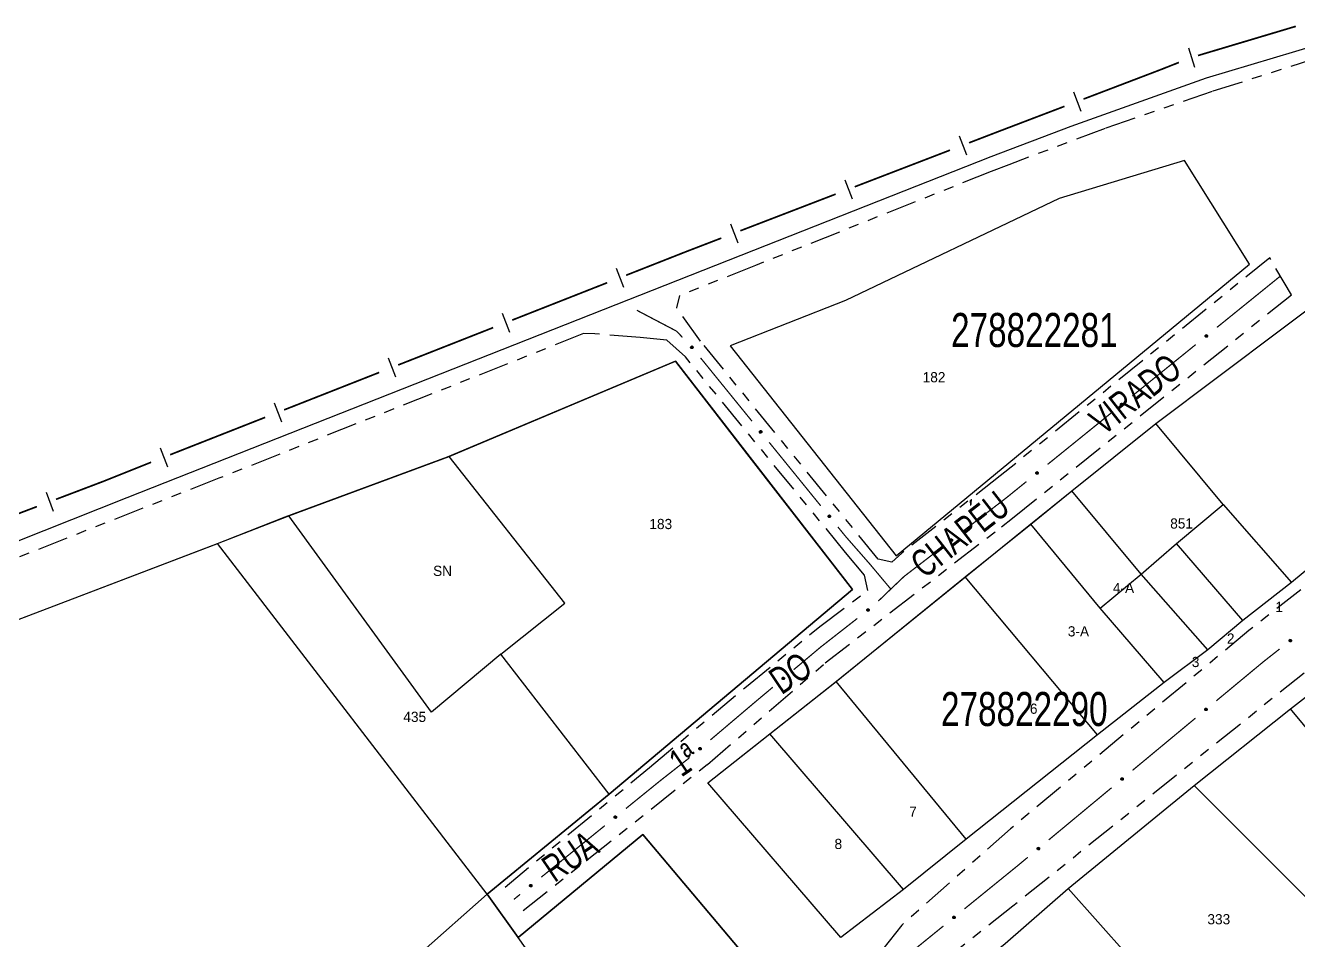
# Model space of a CAD drawing. Extents: x 204373 to 205952, y 4873300 to 4875179.
# Drawn here: x 205599.9 to 205787, y 4875026.7 to 4875161.2 of the extents above; entities that cross this region are included whole.
import ezdxf
from ezdxf.enums import TextEntityAlignment as Align

# ---------------------------------------------------------------- set-up
doc = ezdxf.new("R2010")
doc.units = 0
doc.header["$LTSCALE"] = 1.5
doc.header["$MEASUREMENT"] = 0
doc.linetypes.add('TRACO_25', pattern=[8, 3, -1, 1, -1, 1, -1])
for name, color, linetype in [('CD_MALHA_LOTES', 7, 'CONTINUOUS'), ('CD_TXT_QUADRA', 255, 'CONTINUOUS'), ('LM-LIM-SETORES-BAIRROS', 250, 'CONTINUOUS'), ('RU-QUADRA', 220, 'CONTINUOUS'), ('SV-EIXO-RUA-N-PAV', 6, 'CONTINUOUS'), ('SV-FX-DOM-EST', 20, 'CONTINUOUS'), ('SV-ROD-ESTADUAIS', 20, 'CONTINUOUS'), ('SV-RUA-NAO-PAV', 7, 'CONTINUOUS'), ('SV-TXT-RUA-PAV', 7, 'CONTINUOUS'), ('Th_NmrPort', 1, 'CONTINUOUS')]:
    doc.layers.add(name, color=color, linetype=linetype)
doc.styles.add('ARIAL', font='ARIAL.SHX')

msp = doc.modelspace()

# ---------------------------------------------------------------- linework, layer by layer
at = {"layer": 'CD_MALHA_LOTES', "linetype": 'Continuous', "flags": 128}
for points in [[(205770.214821, 4875141.367752), (205751.781383, 4875135.753507), (205720.388396, 4875120.782186), (205703.45209, 4875114.138663)], [(205779.759037, 4875126.115719), (205770.214821, 4875141.367752)], [(205727.874056, 4875083.260315), (205779.759037, 4875126.115719)], [(205765.982225, 4875102.693799), (205793.761204, 4875123.569963)], [(205703.45209, 4875114.138663), (205727.874056, 4875083.260315)], [(205662.209729, 4875097.883668), (205695.443083, 4875111.855406)], [(205695.443083, 4875111.855406), (205721.446307, 4875078.338579)], [(205753.668585, 4875092.799406), (205765.982225, 4875102.693799)], [(205775.90958, 4875090.828666), (205765.982225, 4875102.693799)], [(205638.628615, 4875089.14957), (205662.209729, 4875097.883668)], [(205679.157337, 4875076.332778), (205662.209729, 4875097.883668)], [(205747.635249, 4875087.941865), (205753.668585, 4875092.799406)], [(205763.841129, 4875080.601165), (205753.668585, 4875092.799406)], [(205769.057155, 4875085.101265), (205775.90958, 4875090.828666)], [(205775.90958, 4875090.828666), (205785.932531, 4875079.373865)], [(205628.16925, 4875085.059802), (205638.628615, 4875089.14957)], [(205659.600778, 4875060.286371), (205638.628615, 4875089.14957)], [(205796.763504, 4875088.306377), (205785.932531, 4875079.373865)], [(205738.00289, 4875080.176754), (205747.635249, 4875087.941865)], [(205757.806904, 4875075.58969), (205747.635249, 4875087.941865)], [(205510.834415, 4875040.330539), (205628.16925, 4875085.059802)], [(205667.791132, 4875033.542358), (205628.16925, 4875085.059802)], [(205763.841129, 4875080.601165), (205769.057155, 4875085.101265)], [(205778.77328, 4875073.74874), (205769.057155, 4875085.101265)], [(205757.806904, 4875075.58969), (205763.841129, 4875080.601165)], [(205773.65953, 4875069.453189), (205763.841129, 4875080.601165)], [(205719.023474, 4875064.807621), (205738.00289, 4875080.176754)], [(205757.448941, 4875056.975639), (205738.00289, 4875080.176754)], [(205785.932531, 4875079.373865), (205778.77328, 4875073.74874)], [(205721.446307, 4875078.338579), (205685.67619, 4875048.251565)], [(205669.796933, 4875068.811025), (205679.157337, 4875076.332778)], [(205767.216204, 4875064.646264), (205757.806904, 4875075.58969)], [(205778.77328, 4875073.74874), (205773.65953, 4875069.453189)], [(205773.65953, 4875069.453189), (205767.216204, 4875064.646264)], [(205785.797304, 4875060.812028), (205796.763164, 4875069.336537)], [(205669.796933, 4875068.811025), (205659.600778, 4875060.286371)], [(205685.67619, 4875048.251565), (205669.796933, 4875068.811025)], [(205709.313019, 4875057.112773), (205719.023474, 4875064.807621)], [(205738.118965, 4875041.634388), (205719.023474, 4875064.807621)], [(205767.216204, 4875064.646264), (205757.448941, 4875056.975639)], [(205771.632412, 4875049.504554), (205785.797304, 4875060.812028)], [(205796.762773, 4875047.54716), (205785.797304, 4875060.812028)], [(205700.212284, 4875049.904378), (205709.313019, 4875057.112773)], [(205728.914214, 4875034.270587), (205709.313019, 4875057.112773)], [(205757.448941, 4875056.975639), (205738.118965, 4875041.634388)], [(205719.709464, 4875027.213612), (205700.212284, 4875049.904378)], [(205753.119331, 4875034.380948), (205771.632412, 4875049.504554)], [(205792.245387, 4875028.885602), (205771.632412, 4875049.504554)], [(205685.67619, 4875048.251565), (205667.791132, 4875033.542358)], [(205672.304184, 4875027.190655), (205690.629081, 4875042.313836)], [(205690.629081, 4875042.313836), (205710.581552, 4875018.666002)], [(205738.118965, 4875041.634388), (205728.914214, 4875034.270587)], [(205728.914214, 4875034.270587), (205719.709464, 4875027.213612)], [(205743.848906, 4875026.303771), (205753.119331, 4875034.380948)], [(205770.546393, 4875014.82144), (205753.119331, 4875034.380948)], [(205657.929277, 4875024.850554), (205667.791132, 4875033.542358)], [(205667.791132, 4875033.542358), (205672.304184, 4875027.190655)], [(205690.690693, 4875001.282394), (205672.304184, 4875027.190655)]]:
    msp.add_lwpolyline(points, dxfattribs=at)
at = {"layer": 'LM-LIM-SETORES-BAIRROS', "const_width": 0.25}
for points in [[(205786.573596, 4875161.071722), (205772.201369, 4875156.777647)], [(205769.382667, 4875155.757738), (205766.592169, 4875154.656319)], [(205766.584172, 4875154.653163), (205755.380005, 4875150.379946)], [(205766.592169, 4875154.656319), (205766.584172, 4875154.653163)], [(205752.576955, 4875149.310876), (205743.233456, 4875145.747308)], [(205742.348604, 4875145.40983), (205738.565898, 4875143.954582)], [(205743.233456, 4875145.747308), (205742.348604, 4875145.40983)], [(205735.76595, 4875142.877412), (205721.766214, 4875137.491561)], [(205718.966267, 4875136.414391), (205704.966531, 4875131.02854)], [(205702.166584, 4875129.95137), (205697.500005, 4875128.156086)], [(205697.011356, 4875127.968098), (205688.193563, 4875124.496872)], [(205697.500005, 4875128.156086), (205697.011356, 4875127.968098)], [(205685.402074, 4875123.39797), (205671.444626, 4875117.90346)], [(205668.653136, 4875116.804558), (205654.695688, 4875111.310048)], [(205651.904198, 4875110.211146), (205637.94675, 4875104.716636)], [(205635.155261, 4875103.617734), (205621.197812, 4875098.123223)], [(205618.407261, 4875097.021957), (205611.907924, 4875094.422222)], [(205611.41971, 4875094.226936), (205604.43295, 4875091.572034)], [(205611.907924, 4875094.422222), (205611.41971, 4875094.226936)], [(205601.62859, 4875090.506404), (205596.954658, 4875088.730353)]]:
    msp.add_lwpolyline(points, dxfattribs=at)
at = {"layer": 'LM-LIM-SETORES-BAIRROS'}
for points in [[(205770.813813, 4875157.928598), (205771.672628, 4875155.054152)], [(205753.91112, 4875151.425114), (205754.980191, 4875148.622064)], [(205737.093997, 4875144.995499), (205738.171167, 4875142.195551)], [(205720.294313, 4875138.532478), (205721.371483, 4875135.73253)], [(205703.49463, 4875132.069457), (205704.5718, 4875129.26951)], [(205686.713616, 4875125.526316), (205687.812518, 4875122.734827)], [(205669.964678, 4875118.932904), (205671.06358, 4875116.141415)], [(205653.21574, 4875112.339492), (205654.314642, 4875109.548002)], [(205636.466803, 4875105.74608), (205637.565705, 4875102.95459)], [(205619.717865, 4875099.152667), (205620.816767, 4875096.361178)], [(205602.965348, 4875092.619003), (205604.030979, 4875089.814644)]]:
    msp.add_lwpolyline(points, dxfattribs=at)
at = {"layer": 'RU-QUADRA', "linetype": 'Continuous', "flags": 128}
for points in [[(205778.77328, 4875073.74874), (205773.65953, 4875069.453189), (205767.216204, 4875064.646264), (205757.448941, 4875056.975639), (205738.118965, 4875041.634388), (205728.914214, 4875034.270587), (205719.709464, 4875027.213612), (205700.200997, 4875049.895438), (205718.826076, 4875064.647755), (205737.557421, 4875079.817626), (205747.352858, 4875087.714507), (205753.668585, 4875092.799406), (205765.982225, 4875102.693799), (205793.761204, 4875123.569963), (205796.764185, 4875126.264139), (205800.708786, 4875129.803106), (205832.331992, 4875156.198802), (205856.727036, 4875159.812882), (205862.53538, 4875141.613405), (205820.973452, 4875107.860474), (205812.64816, 4875101.406758), (205796.763504, 4875088.306377), (205785.932531, 4875079.373865)], [(205770.214821, 4875141.367752), (205751.781383, 4875135.753507), (205720.388396, 4875120.782186), (205703.45209, 4875114.138663), (205727.874056, 4875083.260315), (205779.759037, 4875126.115719)], [(205796.762026, 4875005.863071), (205790.484346, 4875003.363511), (205779.873996, 4874999.246647), (205757.889437, 4874991.581804), (205748.186059, 4875002.740043), (205733.727426, 4875018.124295), (205743.848906, 4875026.303771), (205753.119331, 4875034.380948), (205771.632412, 4875049.504554), (205785.797304, 4875060.812028), (205796.763164, 4875069.336537), (205809.809524, 4875079.47836), (205818.443364, 4875086.532839), (205836.500723, 4875066.474956), (205844.081655, 4875057.525245), (205867.245614, 4875031.571081), (205835.921624, 4875020.304974), (205823.181446, 4875016.093345), (205809.809524, 4875010.723518), (205797.069347, 4875005.985436)]]:
    msp.add_lwpolyline(points, close=True, dxfattribs=at)
msp.add_lwpolyline([(205710.581552, 4875018.666002), (205690.629451, 4875042.314129), (205672.304184, 4875027.190655), (205667.791132, 4875033.542358), (205685.67619, 4875048.251565), (205721.446307, 4875078.338579), (205705.92476, 4875098.313134), (205695.443083, 4875111.855406), (205661.896363, 4875097.751925), (205638.067943, 4875088.942283), (205627.604594, 4875084.838332), (205447.747368, 4875016.284457)], dxfattribs=at)
at = {"layer": 'SV-EIXO-RUA-N-PAV', "const_width": 0.18}
for points in [[(205784.307963, 4875124.3815), (205774.979702, 4875116.832755)], [(205690.525137, 4875118.945806), (205689.767909, 4875119.343672)], [(205695.597776, 4875116.280522), (205690.525137, 4875118.945806)], [(205695.782792, 4875116.084178), (205695.597776, 4875116.280522)], [(205696.468594, 4875115.356389), (205695.782792, 4875116.084178)], [(205771.870281, 4875114.316507), (205762.54202, 4875106.767762)], [(205706.680704, 4875103.046039), (205699.115474, 4875112.360936)], [(205759.4326, 4875104.251514), (205750.104339, 4875096.702769)], [(205716.767676, 4875090.626176), (205709.202447, 4875099.941073)], [(205746.994919, 4875094.186521), (205744.662853, 4875092.299335)], [(205744.01531, 4875091.775321), (205737.541162, 4875086.796851)], [(205744.662853, 4875092.299335), (205744.01531, 4875091.775321)], [(205720.448816, 4875086.093671), (205719.289419, 4875087.521211)], [(205720.555018, 4875085.97272), (205720.448816, 4875086.093671)], [(205724.006023, 4875082.042408), (205720.555018, 4875085.97272)], [(205734.370277, 4875084.358514), (205729.61395, 4875080.701008)], [(205724.500293, 4875081.452472), (205724.006023, 4875082.042408)], [(205727.069173, 4875078.386391), (205724.500293, 4875081.452472)], [(205729.61395, 4875080.701008), (205729.045399, 4875080.263805)], [(205727.390381, 4875078.691538), (205727.069173, 4875078.386391)], [(205729.045399, 4875080.263805), (205727.390381, 4875078.691538)], [(205727.069173, 4875078.386391), (205725.226036, 4875076.614143)], [(205722.142524, 4875074.072379), (205717.416215, 4875070.376163)], [(205716.792798, 4875069.888619), (205712.801389, 4875066.542286)], [(205717.416215, 4875070.376163), (205716.792798, 4875069.888619)], [(205784.181157, 4875069.581109), (205782.609025, 4875068.344824)], [(205781.863322, 4875067.758423), (205774.898615, 4875061.97744)], [(205782.609025, 4875068.344824), (205781.863322, 4875067.758423)], [(205709.736131, 4875063.972424), (205707.437188, 4875062.045027)], [(205707.437188, 4875062.045027), (205707.01048, 4875061.687282)], [(205707.01048, 4875061.687282), (205700.570044, 4875056.227622)], [(205771.82075, 4875059.42269), (205762.587154, 4875051.758441)], [(205697.277568, 4875053.436539), (205693.594698, 4875050.542855)], [(205697.51885, 4875053.641077), (205697.277568, 4875053.436539)], [(205693.594698, 4875050.542855), (205693.127493, 4875050.175766)], [(205693.127493, 4875050.175766), (205688.152332, 4875046.140612)], [(205759.509289, 4875049.203691), (205750.275694, 4875041.539442)], [(205685.045688, 4875043.620937), (205675.725754, 4875036.061913)], [(205745.724307, 4875037.761611), (205737.896067, 4875031.403463)], [(205746.428362, 4875038.346005), (205745.724307, 4875037.761611)], [(205747.197828, 4875038.984693), (205746.428362, 4875038.346005)], [(205671.842449, 4875032.91232), (205671.685443, 4875032.784978)], [(205672.61911, 4875033.542238), (205671.842449, 4875032.91232)], [(205734.791165, 4875028.881642), (205730.910038, 4875025.729364)]]:
    msp.add_lwpolyline(points, dxfattribs=at)
at = {"layer": 'SV-EIXO-RUA-N-PAV'}
for points in [[(205773.60593, 4875115.579443), (205773.601491, 4875115.530737), (205773.587716, 4875115.489784), (205773.566396, 4875115.458933), (205773.540448, 4875115.436584), (205773.511326, 4875115.41671), (205773.477545, 4875115.40315), (205773.436717, 4875115.396406), (205773.387827, 4875115.400516), (205773.346802, 4875115.417384), (205773.315438, 4875115.436668), (205773.290576, 4875115.462383), (205773.271743, 4875115.490997), (205773.258818, 4875115.526553), (205773.252388, 4875115.567994), (205773.25771, 4875115.617056), (205773.27149, 4875115.657112), (205773.292895, 4875115.686411), (205773.318906, 4875115.711242), (205773.34888, 4875115.731176), (205773.382117, 4875115.744295), (205773.423854, 4875115.750695), (205773.472208, 4875115.7448), (205773.512316, 4875115.731512), (205773.541908, 4875115.710524), (205773.565777, 4875115.684366), (205773.586066, 4875115.655399), (205773.60111, 4875115.622009), (205773.60593, 4875115.579443)], [(205697.858617, 4875113.720748), (205697.809714, 4875113.721508), (205697.76784, 4875113.73216), (205697.735472, 4875113.751097), (205697.711233, 4875113.775289), (205697.689223, 4875113.802832), (205697.673158, 4875113.835496), (205697.663359, 4875113.8757), (205697.663777, 4875113.924761), (205697.677508, 4875113.96694), (205697.694376, 4875113.999667), (205697.718147, 4875114.026394), (205697.745262, 4875114.047328), (205697.779744, 4875114.062892), (205697.820583, 4875114.072425), (205697.869906, 4875114.070812), (205697.910886, 4875114.060087), (205697.941713, 4875114.040948), (205697.968432, 4875114.01688), (205697.990566, 4875113.988492), (205698.00615, 4875113.956337), (205698.015674, 4875113.9152), (205698.013436, 4875113.86654), (205698.003206, 4875113.825545), (205697.984505, 4875113.794457), (205697.960218, 4875113.768686), (205697.932861, 4875113.746274), (205697.900698, 4875113.728758), (205697.858617, 4875113.720748)], [(205761.168248, 4875105.51445), (205761.16381, 4875105.465744), (205761.150035, 4875105.424791), (205761.128715, 4875105.39394), (205761.102766, 4875105.371591), (205761.073645, 4875105.351717), (205761.039863, 4875105.338158), (205760.999036, 4875105.331413), (205760.950145, 4875105.335523), (205760.90912, 4875105.352391), (205760.877757, 4875105.371675), (205760.852894, 4875105.39739), (205760.834062, 4875105.426004), (205760.821137, 4875105.46156), (205760.814706, 4875105.503001), (205760.820029, 4875105.552063), (205760.833808, 4875105.59212), (205760.855214, 4875105.621418), (205760.881225, 4875105.646249), (205760.911199, 4875105.666183), (205760.944436, 4875105.679302), (205760.986172, 4875105.685702), (205761.034526, 4875105.679807), (205761.074635, 4875105.666519), (205761.104226, 4875105.645531), (205761.128096, 4875105.619373), (205761.148385, 4875105.590406), (205761.163429, 4875105.557016), (205761.168248, 4875105.51445)], [(205707.946708, 4875101.312627), (205707.897993, 4875101.316979), (205707.857016, 4875101.330682), (205707.826128, 4875101.351947), (205707.803733, 4875101.377856), (205707.783807, 4875101.406943), (205707.770188, 4875101.4407), (205707.763371, 4875101.481515), (205707.767395, 4875101.530413), (205707.78419, 4875101.571468), (205707.803418, 4875101.602866), (205707.82909, 4875101.627773), (205707.85767, 4875101.646657), (205707.893203, 4875101.659644), (205707.934633, 4875101.666148), (205707.983704, 4875101.660913), (205708.023785, 4875101.647204), (205708.053121, 4875101.62585), (205708.077998, 4875101.599883), (205708.097985, 4875101.569944), (205708.111163, 4875101.53673), (205708.117636, 4875101.495005), (205708.111827, 4875101.446641), (205708.098611, 4875101.406509), (205708.077675, 4875101.376881), (205708.051559, 4875101.352964), (205708.022628, 4875101.332625), (205707.989264, 4875101.317521), (205707.946708, 4875101.312627)], [(205748.730567, 4875095.449457), (205748.726128, 4875095.400751), (205748.712353, 4875095.359798), (205748.691033, 4875095.328947), (205748.665085, 4875095.306598), (205748.635963, 4875095.286724), (205748.602182, 4875095.273165), (205748.561355, 4875095.26642), (205748.512464, 4875095.27053), (205748.471439, 4875095.287398), (205748.440075, 4875095.306682), (205748.415213, 4875095.332397), (205748.39638, 4875095.361011), (205748.383456, 4875095.396567), (205748.377025, 4875095.438008), (205748.382347, 4875095.48707), (205748.396127, 4875095.527127), (205748.417532, 4875095.556425), (205748.443543, 4875095.581256), (205748.473517, 4875095.60119), (205748.506755, 4875095.614309), (205748.548491, 4875095.620709), (205748.596845, 4875095.614814), (205748.636954, 4875095.601526), (205748.666545, 4875095.580538), (205748.690415, 4875095.55438), (205748.710704, 4875095.525413), (205748.725748, 4875095.492023), (205748.730567, 4875095.449457)], [(205718.03368, 4875088.892764), (205717.984966, 4875088.897117), (205717.943988, 4875088.910819), (205717.9131, 4875088.932085), (205717.890705, 4875088.957993), (205717.87078, 4875088.98708), (205717.85716, 4875089.020837), (205717.850344, 4875089.061653), (205717.854367, 4875089.11055), (205717.871163, 4875089.151605), (205717.890391, 4875089.183003), (205717.916062, 4875089.207911), (205717.944643, 4875089.226794), (205717.980176, 4875089.239781), (205718.021606, 4875089.246286), (205718.070676, 4875089.24105), (205718.110757, 4875089.227341), (205718.140094, 4875089.205988), (205718.164971, 4875089.180021), (205718.184957, 4875089.150082), (205718.198135, 4875089.116868), (205718.204609, 4875089.075143), (205718.1988, 4875089.026778), (205718.185583, 4875088.986646), (205718.164647, 4875088.957018), (205718.138531, 4875088.933102), (205718.109601, 4875088.912762), (205718.076237, 4875088.897659), (205718.03368, 4875088.892764)], [(205736.136722, 4875085.578005), (205736.131076, 4875085.529423), (205736.11629, 4875085.488824), (205736.094211, 4875085.458512), (205736.067716, 4875085.436814), (205736.03811, 4875085.417668), (205736.004003, 4875085.404951), (205735.963021, 4875085.399221), (205735.914247, 4875085.404543), (205735.873653, 4875085.422423), (205735.842778, 4875085.442479), (205735.818561, 4875085.468804), (205735.800444, 4875085.497876), (205735.788405, 4875085.533741), (205735.783004, 4875085.575329), (205735.789542, 4875085.624244), (205735.804311, 4875085.663946), (205735.826437, 4875085.692705), (205735.853056, 4875085.716883), (205735.883515, 4875085.736067), (205735.917068, 4875085.748357), (205735.95895, 4875085.75372), (205736.007143, 4875085.746627), (205736.04691, 4875085.732349), (205736.075971, 4875085.710633), (205736.099185, 4875085.68389), (205736.118749, 4875085.65443), (205736.13296, 4875085.620676), (205736.136722, 4875085.578005)], [(205723.898953, 4875075.306251), (205723.893704, 4875075.257625), (205723.87925, 4875075.216906), (205723.857419, 4875075.186415), (205723.831102, 4875075.164501), (205723.801654, 4875075.145114), (205723.767651, 4875075.132119), (205723.726717, 4875075.126055), (205723.677902, 4875075.130978), (205723.637163, 4875075.148527), (205723.606125, 4875075.16833), (205723.581694, 4875075.194456), (205723.56334, 4875075.223379), (205723.551009, 4875075.259145), (205723.545269, 4875075.300688), (205723.551407, 4875075.349654), (205723.565852, 4875075.389476), (205723.587742, 4875075.418414), (205723.614163, 4875075.442808), (205723.644464, 4875075.46224), (205723.677915, 4875075.474804), (205723.719753, 4875075.480509), (205723.768002, 4875075.47381), (205723.807884, 4875075.459856), (205723.837122, 4875075.438379), (205723.860553, 4875075.411826), (205723.880357, 4875075.382527), (205723.894843, 4875075.34889), (205723.898953, 4875075.306251)], [(205785.934277, 4875070.819679), (205785.929159, 4875070.771039), (205785.914813, 4875070.730282), (205785.893064, 4875070.699732), (205785.866806, 4875070.677748), (205785.83741, 4875070.658283), (205785.803442, 4875070.645196), (205785.762525, 4875070.639023), (205785.713696, 4875070.643815), (205785.672911, 4875070.661254), (205785.64182, 4875070.680974), (205785.617319, 4875070.707035), (205785.598888, 4875070.735909), (205785.586461, 4875070.771642), (205785.58061, 4875070.813169), (205785.586617, 4875070.862151), (205785.600955, 4875070.902012), (205785.622767, 4875070.931008), (205785.649123, 4875070.955473), (205785.679372, 4875070.974986), (205785.712789, 4875070.98764), (205785.754611, 4875070.993456), (205785.802878, 4875070.986887), (205785.842797, 4875070.97304), (205785.872093, 4875070.951641), (205785.895595, 4875070.925151), (205785.915477, 4875070.895904), (205785.930053, 4875070.862307), (205785.934277, 4875070.819679)], [(205711.449588, 4875065.265308), (205711.445995, 4875065.216532), (205711.432934, 4875065.175346), (205711.412153, 4875065.14413), (205711.386596, 4875065.121334), (205711.357824, 4875065.100957), (205711.324283, 4875065.086813), (205711.283579, 4875065.07936), (205711.234625, 4875065.082621), (205711.193313, 4875065.098774), (205711.161619, 4875065.11751), (205711.136314, 4875065.14279), (205711.116987, 4875065.171072), (205711.103447, 4875065.206399), (205711.096298, 4875065.247722), (205711.100767, 4875065.296868), (205711.113849, 4875065.337158), (205711.134743, 4875065.366824), (205711.160319, 4875065.392103), (205711.189942, 4875065.412554), (205711.222946, 4875065.426249), (205711.264566, 4875065.433372), (205711.313015, 4875065.428318), (205711.353348, 4875065.415729), (205711.383299, 4875065.395258), (205711.40762, 4875065.369518), (205711.428408, 4875065.340908), (205711.44403, 4875065.307784), (205711.449588, 4875065.265308)], [(205773.540547, 4875060.707129), (205773.536714, 4875060.658371), (205773.52345, 4875060.617249), (205773.502516, 4875060.586136), (205773.476847, 4875060.563466), (205773.447975, 4875060.543231), (205773.414365, 4875060.529252), (205773.373625, 4875060.522), (205773.324687, 4875060.525501), (205773.283455, 4875060.541857), (205773.251854, 4875060.560749), (205773.226674, 4875060.586153), (205773.207486, 4875060.614531), (205773.19412, 4875060.649923), (205773.187174, 4875060.691281), (205773.191886, 4875060.740405), (205773.205166, 4875060.78063), (205773.226205, 4875060.810192), (205773.251905, 4875060.835345), (205773.281628, 4875060.85565), (205773.3147, 4875060.869182), (205773.356354, 4875060.876101), (205773.404777, 4875060.870808), (205773.445048, 4875060.858021), (205773.474898, 4875060.837403), (205773.499092, 4875060.811543), (205773.519739, 4875060.782832), (205773.535198, 4875060.749631), (205773.540547, 4875060.707129)], [(205699.225228, 4875054.94329), (205699.221902, 4875054.894494), (205699.209065, 4875054.853238), (205699.188455, 4875054.821909), (205699.163023, 4875054.798974), (205699.134362, 4875054.77844), (205699.100899, 4875054.764113), (205699.060236, 4875054.756439), (205699.011265, 4875054.759432), (205698.969865, 4875054.77536), (205698.93807, 4875054.793923), (205698.912627, 4875054.819064), (205698.893147, 4875054.847241), (205698.879414, 4875054.882493), (205698.872039, 4875054.923776), (205698.876241, 4875054.972946), (205698.889103, 4875055.013307), (205698.909834, 4875055.043086), (205698.935272, 4875055.068504), (205698.964783, 4875055.089117), (205698.997712, 4875055.102991), (205699.039292, 4875055.110342), (205699.087768, 4875055.105552), (205699.128169, 4875055.093183), (205699.158232, 4875055.072875), (205699.182692, 4875055.047268), (205699.203637, 4875055.018772), (205699.219439, 4875054.985734), (205699.225228, 4875054.94329)], [(205761.229086, 4875050.48813), (205761.225254, 4875050.439372), (205761.21199, 4875050.398251), (205761.191055, 4875050.367137), (205761.165387, 4875050.344467), (205761.136515, 4875050.324232), (205761.102905, 4875050.310253), (205761.062165, 4875050.303001), (205761.013227, 4875050.306502), (205760.971995, 4875050.322858), (205760.940393, 4875050.34175), (205760.915213, 4875050.367155), (205760.896026, 4875050.395532), (205760.88266, 4875050.430924), (205760.875714, 4875050.472282), (205760.880425, 4875050.521406), (205760.893705, 4875050.561631), (205760.914744, 4875050.591194), (205760.940444, 4875050.616346), (205760.970168, 4875050.636651), (205761.003239, 4875050.650183), (205761.044893, 4875050.657102), (205761.093317, 4875050.651809), (205761.133587, 4875050.639022), (205761.163438, 4875050.618404), (205761.187631, 4875050.592544), (205761.208279, 4875050.563833), (205761.223737, 4875050.530632), (205761.229086, 4875050.48813)], [(205686.779943, 4875044.885787), (205686.775558, 4875044.837075), (205686.761828, 4875044.796107), (205686.740542, 4875044.765233), (205686.714618, 4875044.742855), (205686.685518, 4875044.722949), (205686.651752, 4875044.709352), (205686.610932, 4875044.702563), (205686.562037, 4875044.706619), (205686.520993, 4875044.723442), (205686.489608, 4875044.742691), (205686.464718, 4875044.768379), (205686.445854, 4875044.796972), (205686.43289, 4875044.832514), (205686.426413, 4875044.873948), (205686.431682, 4875044.923015), (205686.445417, 4875044.963087), (205686.46679, 4875044.992409), (205686.492774, 4875045.017269), (205686.522726, 4875045.037235), (205686.555949, 4875045.050391), (205686.597678, 4875045.056837), (205686.646039, 4875045.050995), (205686.686162, 4875045.037752), (205686.715776, 4875045.016796), (205686.739675, 4875044.990664), (205686.759995, 4875044.96172), (205686.775076, 4875044.928347), (205686.779943, 4875044.885787)], [(205748.917625, 4875040.269131), (205748.913793, 4875040.220373), (205748.900529, 4875040.179252), (205748.879595, 4875040.148138), (205748.853926, 4875040.125468), (205748.825054, 4875040.105233), (205748.791444, 4875040.091254), (205748.750704, 4875040.084002), (205748.701766, 4875040.087503), (205748.660534, 4875040.103859), (205748.628933, 4875040.122751), (205748.603753, 4875040.148156), (205748.584565, 4875040.176533), (205748.571199, 4875040.211925), (205748.564253, 4875040.253283), (205748.568964, 4875040.302407), (205748.582245, 4875040.342632), (205748.603284, 4875040.372195), (205748.628984, 4875040.397347), (205748.658707, 4875040.417653), (205748.691779, 4875040.431184), (205748.733432, 4875040.438103), (205748.781856, 4875040.432811), (205748.822127, 4875040.420023), (205748.851977, 4875040.399405), (205748.876171, 4875040.373545), (205748.896818, 4875040.344834), (205748.912277, 4875040.311633), (205748.917625, 4875040.269131)], [(205674.353365, 4875034.807088), (205674.34898, 4875034.758376), (205674.33525, 4875034.717408), (205674.313964, 4875034.686534), (205674.288041, 4875034.664156), (205674.258941, 4875034.64425), (205674.225174, 4875034.630653), (205674.184355, 4875034.623864), (205674.13546, 4875034.62792), (205674.094416, 4875034.644743), (205674.063031, 4875034.663992), (205674.03814, 4875034.68968), (205674.019276, 4875034.718273), (205674.006312, 4875034.753815), (205673.999836, 4875034.795249), (205674.005104, 4875034.844316), (205674.01884, 4875034.884388), (205674.040213, 4875034.91371), (205674.066196, 4875034.93857), (205674.096148, 4875034.958536), (205674.129371, 4875034.971692), (205674.171101, 4875034.978138), (205674.219461, 4875034.972296), (205674.259584, 4875034.959053), (205674.289199, 4875034.938098), (205674.313097, 4875034.911965), (205674.333418, 4875034.883022), (205674.348499, 4875034.849648), (205674.353365, 4875034.807088)], [(205736.524545, 4875030.147689), (205736.520194, 4875030.098975), (205736.506492, 4875030.057997), (205736.485228, 4875030.027109), (205736.459319, 4875030.004713), (205736.430234, 4875029.984787), (205736.396476, 4875029.971166), (205736.355661, 4875029.964349), (205736.306763, 4875029.968371), (205736.265708, 4875029.985165), (205736.23431, 4875030.004393), (205736.209402, 4875030.030064), (205736.190518, 4875030.058644), (205736.177529, 4875030.094176), (205736.171024, 4875030.135606), (205736.176258, 4875030.184677), (205736.189966, 4875030.224758), (205736.211319, 4875030.254095), (205736.237285, 4875030.278973), (205736.267224, 4875030.29896), (205736.300437, 4875030.312139), (205736.342162, 4875030.318614), (205736.390527, 4875030.312806), (205736.430659, 4875030.29959), (205736.460288, 4875030.278655), (205736.484205, 4875030.252539), (205736.504545, 4875030.223609), (205736.51965, 4875030.190246), (205736.524545, 4875030.147689)]]:
    msp.add_lwpolyline(points, close=True, dxfattribs=at)
for points in [[(205773.423854, 4875115.750695), (205773.252388, 4875115.567994)], [(205773.446008, 4875115.744143), (205773.257648, 4875115.549587)], [(205773.382117, 4875115.744295), (205773.25771, 4875115.617056)], [(205773.472208, 4875115.7448), (205773.258818, 4875115.526553)], [(205773.400201, 4875115.742181), (205773.260787, 4875115.597766)], [(205773.489945, 4875115.737569), (205773.268297, 4875115.512566)], [(205773.362525, 4875115.734511), (205773.269279, 4875115.6415)], [(205773.34888, 4875115.731176), (205773.27149, 4875115.657112)], [(205773.512316, 4875115.731512), (205773.271743, 4875115.490997)], [(205773.52393, 4875115.719433), (205773.28319, 4875115.478979)], [(205773.541908, 4875115.710524), (205773.290576, 4875115.462383)], [(205773.551552, 4875115.696146), (205773.30273, 4875115.452663)], [(205773.565777, 4875115.684366), (205773.315438, 4875115.436668)], [(205773.573667, 4875115.666648), (205773.336108, 4875115.428769)], [(205773.586066, 4875115.655399), (205773.346802, 4875115.417384)], [(205773.589823, 4875115.635838), (205773.371155, 4875115.411491)], [(205773.60111, 4875115.622009), (205773.387827, 4875115.400516)], [(205773.601735, 4875115.601595), (205773.413828, 4875115.40214)], [(205773.60593, 4875115.579443), (205773.436717, 4875115.396406)], [(205773.602434, 4875115.553011), (205773.462615, 4875115.404758)], [(205773.601491, 4875115.530737), (205773.477545, 4875115.40315)], [(205773.593739, 4875115.507357), (205773.500696, 4875115.416266)], [(205773.587716, 4875115.489784), (205773.511326, 4875115.41671)], [(205697.858617, 4875113.720748), (205697.663359, 4875113.8757)], [(205697.900698, 4875113.728758), (205697.663777, 4875113.924761)], [(205697.88039, 4875113.726598), (205697.667354, 4875113.898956)], [(205697.809714, 4875113.721508), (205697.673158, 4875113.835496)], [(205697.913639, 4875113.741055), (205697.673465, 4875113.942212)], [(205697.831996, 4875113.722244), (205697.673637, 4875113.850505)], [(205697.932861, 4875113.746274), (205697.677508, 4875113.96694)], [(205697.785818, 4875113.727477), (205697.68798, 4875113.813398)], [(205697.943145, 4875113.759485), (205697.688056, 4875113.97846)], [(205697.76784, 4875113.73216), (205697.689223, 4875113.802832)], [(205697.960218, 4875113.768686), (205697.694376, 4875113.999667)], [(205697.970894, 4875113.783758), (205697.709369, 4875114.013543)], [(205697.984505, 4875113.794457), (205697.718147, 4875114.026394)], [(205697.992035, 4875113.813054), (205697.734139, 4875114.035008)], [(205698.003206, 4875113.825545), (205697.745262, 4875114.047328)], [(205698.007562, 4875113.848309), (205697.76651, 4875114.052387)], [(205698.013436, 4875113.86654), (205697.779744, 4875114.062892)], [(205698.010808, 4875113.892615), (205697.802624, 4875114.065794)], [(205698.015674, 4875113.9152), (205697.820583, 4875114.072425)], [(205698.005404, 4875113.938145), (205697.850903, 4875114.066291)], [(205698.00615, 4875113.956337), (205697.869906, 4875114.070812)], [(205697.994919, 4875113.975137), (205697.895152, 4875114.061115)], [(205697.990566, 4875113.988492), (205697.910886, 4875114.060087)], [(205760.986172, 4875105.685702), (205760.814706, 4875105.503001)], [(205761.008327, 4875105.67915), (205760.819966, 4875105.484594)], [(205760.944436, 4875105.679302), (205760.820029, 4875105.552063)], [(205761.034526, 4875105.679807), (205760.821137, 4875105.46156)], [(205760.96252, 4875105.677188), (205760.823106, 4875105.532773)], [(205761.052264, 4875105.672576), (205760.830616, 4875105.447573)], [(205760.924843, 4875105.669518), (205760.831598, 4875105.576507)], [(205760.911199, 4875105.666183), (205760.833808, 4875105.59212)], [(205761.074635, 4875105.666519), (205760.834062, 4875105.426004)], [(205761.086249, 4875105.65444), (205760.845509, 4875105.413986)], [(205761.104226, 4875105.645531), (205760.852894, 4875105.39739)], [(205761.11387, 4875105.631153), (205760.865049, 4875105.38767)], [(205761.128096, 4875105.619373), (205760.877757, 4875105.371675)], [(205761.135986, 4875105.601655), (205760.898427, 4875105.363776)], [(205761.148385, 4875105.590406), (205760.90912, 4875105.352391)], [(205761.152141, 4875105.570845), (205760.933473, 4875105.346498)], [(205761.163429, 4875105.557016), (205760.950145, 4875105.335523)], [(205761.164054, 4875105.536602), (205760.976147, 4875105.337147)], [(205761.168248, 4875105.51445), (205760.999036, 4875105.331413)], [(205761.164752, 4875105.488018), (205761.024934, 4875105.339765)], [(205761.16381, 4875105.465744), (205761.039863, 4875105.338158)], [(205761.156058, 4875105.442365), (205761.063015, 4875105.351273)], [(205761.150035, 4875105.424791), (205761.073645, 4875105.351717)], [(205707.946708, 4875101.312627), (205707.763371, 4875101.481515)], [(205707.989264, 4875101.317521), (205707.767395, 4875101.530413)], [(205707.968852, 4875101.31686), (205707.769065, 4875101.504414)], [(205707.897993, 4875101.316979), (205707.770188, 4875101.4407)], [(205707.920269, 4875101.316076), (205707.771769, 4875101.455632)], [(205708.003074, 4875101.328834), (205707.77834, 4875101.547104)], [(205707.8746, 4875101.32469), (205707.783344, 4875101.417571)], [(205707.857016, 4875101.330682), (205707.783807, 4875101.406943)], [(205708.022628, 4875101.332625), (205707.78419, 4875101.571468)], [(205708.033855, 4875101.345044), (205707.795556, 4875101.582181)], [(205708.051559, 4875101.352964), (205707.803418, 4875101.602866)], [(205708.063314, 4875101.367211), (205707.819391, 4875101.615602)], [(205708.077675, 4875101.376881), (205707.82909, 4875101.627773)], [(205708.086552, 4875101.394873), (205707.845672, 4875101.635188)], [(205708.098611, 4875101.406509), (205707.85767, 4875101.646657)], [(205708.104628, 4875101.428891), (205707.879233, 4875101.65014)], [(205708.111827, 4875101.446641), (205707.893203, 4875101.659644)], [(205708.111124, 4875101.472839), (205707.916235, 4875101.660856)], [(205708.117636, 4875101.495005), (205707.934633, 4875101.666148)], [(205708.109081, 4875101.518642), (205707.96442, 4875101.657801)], [(205708.111163, 4875101.53673), (205707.983704, 4875101.660913)], [(205708.101344, 4875101.556306), (205708.008169, 4875101.649386)], [(205708.097985, 4875101.569944), (205708.023785, 4875101.647204)], [(205748.548491, 4875095.620709), (205748.377025, 4875095.438008)], [(205748.570646, 4875095.614157), (205748.382285, 4875095.419601)], [(205748.506755, 4875095.614309), (205748.382347, 4875095.48707)], [(205748.596845, 4875095.614814), (205748.383456, 4875095.396567)], [(205748.524839, 4875095.612195), (205748.385425, 4875095.46778)], [(205748.614582, 4875095.607584), (205748.392935, 4875095.38258)], [(205748.487162, 4875095.604525), (205748.393917, 4875095.511515)], [(205748.473517, 4875095.60119), (205748.396127, 4875095.527127)], [(205748.636954, 4875095.601526), (205748.39638, 4875095.361011)], [(205748.648568, 4875095.589447), (205748.407827, 4875095.348993)], [(205748.666545, 4875095.580538), (205748.415213, 4875095.332397)], [(205748.676189, 4875095.56616), (205748.427367, 4875095.322677)], [(205748.690415, 4875095.55438), (205748.440075, 4875095.306682)], [(205748.698304, 4875095.536662), (205748.460746, 4875095.298783)], [(205748.710704, 4875095.525413), (205748.471439, 4875095.287398)], [(205748.71446, 4875095.505853), (205748.495792, 4875095.281505)], [(205748.725748, 4875095.492023), (205748.512464, 4875095.27053)], [(205748.726373, 4875095.471609), (205748.538466, 4875095.272154)], [(205748.730567, 4875095.449457), (205748.561355, 4875095.26642)], [(205748.727071, 4875095.423025), (205748.587252, 4875095.274772)], [(205748.726128, 4875095.400751), (205748.602182, 4875095.273165)], [(205748.718377, 4875095.377372), (205748.625334, 4875095.28628)], [(205748.712353, 4875095.359798), (205748.635963, 4875095.286724)], [(205718.03368, 4875088.892764), (205717.850344, 4875089.061653)], [(205718.076237, 4875088.897659), (205717.854367, 4875089.11055)], [(205718.055824, 4875088.896998), (205717.856037, 4875089.084552)], [(205717.984966, 4875088.897117), (205717.85716, 4875089.020837)], [(205718.007241, 4875088.896213), (205717.858741, 4875089.03577)], [(205718.090046, 4875088.908971), (205717.865312, 4875089.127242)], [(205717.961573, 4875088.904827), (205717.870317, 4875088.997709)], [(205717.943988, 4875088.910819), (205717.87078, 4875088.98708)], [(205718.109601, 4875088.912762), (205717.871163, 4875089.151605)], [(205718.120828, 4875088.925181), (205717.882529, 4875089.162319)], [(205718.138531, 4875088.933102), (205717.890391, 4875089.183003)], [(205718.150286, 4875088.947349), (205717.906364, 4875089.195739)], [(205718.164647, 4875088.957018), (205717.916062, 4875089.207911)], [(205718.173524, 4875088.975011), (205717.932645, 4875089.215326)], [(205718.185583, 4875088.986646), (205717.944643, 4875089.226794)], [(205718.191601, 4875089.009028), (205717.966205, 4875089.230278)], [(205718.1988, 4875089.026778), (205717.980176, 4875089.239781)], [(205718.198096, 4875089.052977), (205718.003207, 4875089.240993)], [(205718.204609, 4875089.075143), (205718.021606, 4875089.246286)], [(205718.196053, 4875089.09878), (205718.051392, 4875089.237939)], [(205718.198135, 4875089.116868), (205718.070676, 4875089.24105)], [(205718.188317, 4875089.136443), (205718.095142, 4875089.229524)], [(205718.184957, 4875089.150082), (205718.110757, 4875089.227341)], [(205735.95895, 4875085.75372), (205735.783004, 4875085.575329)], [(205735.980935, 4875085.74662), (205735.787806, 4875085.556797)], [(205736.007143, 4875085.746627), (205735.788405, 4875085.533741)], [(205735.917068, 4875085.748357), (205735.789542, 4875085.624244)], [(205735.935094, 4875085.745796), (205735.79214, 4875085.604884)], [(205736.024695, 4875085.738959), (205735.797534, 4875085.519523)], [(205736.04691, 4875085.732349), (205735.800444, 4875085.497876)], [(205735.897239, 4875085.739063), (205735.801715, 4875085.648394)], [(205735.883515, 4875085.736067), (205735.804311, 4875085.663946)], [(205736.058221, 4875085.719985), (205735.811589, 4875085.485577)], [(205736.075971, 4875085.710633), (205735.818561, 4875085.468804)], [(205736.085256, 4875085.69602), (205735.83047, 4875085.458785)], [(205736.099185, 4875085.68389), (205735.842778, 4875085.442479)], [(205736.106632, 4875085.665983), (205735.863246, 4875085.43407)], [(205736.118749, 4875085.65443), (205735.873653, 4875085.422423)], [(205736.122019, 4875085.634782), (205735.897853, 4875085.415928)], [(205736.13296, 4875085.620676), (205735.914247, 4875085.404543)], [(205736.133078, 4875085.600253), (205735.940281, 4875085.405521)], [(205736.136722, 4875085.578005), (205735.963021, 4875085.399221)], [(205736.132571, 4875085.551667), (205735.989118, 4875085.406928)], [(205736.131076, 4875085.529423), (205736.004003, 4875085.404951)], [(205736.122747, 4875085.506243), (205736.027473, 4875085.417488)], [(205736.11629, 4875085.488824), (205736.03811, 4875085.417668)], [(205723.719753, 4875075.480509), (205723.545269, 4875075.300688)], [(205723.741795, 4875075.473589), (205723.550222, 4875075.282195)], [(205723.768002, 4875075.47381), (205723.551009, 4875075.259145)], [(205723.677915, 4875075.474804), (205723.551407, 4875075.349654)], [(205723.695962, 4875075.47239), (205723.554163, 4875075.330316)], [(205723.785616, 4875075.466285), (205723.560254, 4875075.245002)], [(205723.807884, 4875075.459856), (205723.56334, 4875075.223379)], [(205723.658163, 4875075.465348), (205723.563382, 4875075.373902)], [(205723.644464, 4875075.46224), (205723.565852, 4875075.389476)], [(205723.819295, 4875075.447585), (205723.574586, 4875075.211172)], [(205723.837122, 4875075.438379), (205723.581694, 4875075.194456)], [(205723.846525, 4875075.423842), (205723.593685, 4875075.184534)], [(205723.860553, 4875075.411826), (205723.606125, 4875075.16833)], [(205723.868146, 4875075.39398), (205723.626661, 4875075.160088)], [(205723.880357, 4875075.382527), (205723.637163, 4875075.148527)], [(205723.883787, 4875075.362906), (205723.661415, 4875075.142229)], [(205723.894843, 4875075.34889), (205723.677902, 4875075.130978)], [(205723.895128, 4875075.328469), (205723.703927, 4875075.132169)], [(205723.898953, 4875075.306251), (205723.726717, 4875075.126055)], [(205723.895018, 4875075.27988), (205723.75275, 4875075.133975)], [(205723.893704, 4875075.257625), (205723.767651, 4875075.132119)], [(205723.885564, 4875075.234378), (205723.791018, 4875075.144847)], [(205723.87925, 4875075.216906), (205723.801654, 4875075.145114)], [(205785.754611, 4875070.993456), (205785.58061, 4875070.813169)], [(205785.776672, 4875070.986595), (205785.585612, 4875070.794689)], [(205785.802878, 4875070.986887), (205785.586461, 4875070.771642)], [(205785.712789, 4875070.98764), (205785.586617, 4875070.862151)], [(205785.730842, 4875070.985274), (205785.589425, 4875070.84282)], [(205785.820513, 4875070.979409), (205785.595744, 4875070.757524)], [(205785.693062, 4875070.978131), (205785.598527, 4875070.886432)], [(205785.842797, 4875070.97304), (205785.598888, 4875070.735909)], [(205785.679372, 4875070.974986), (205785.600955, 4875070.902012)], [(205785.854241, 4875070.9608), (205785.610166, 4875070.723732)], [(205785.872093, 4875070.951641), (205785.617319, 4875070.707035)], [(205785.881535, 4875070.937129), (205785.629336, 4875070.697146)], [(205785.895595, 4875070.925151), (205785.64182, 4875070.680974)], [(205785.903236, 4875070.907325), (205785.662378, 4875070.672788)], [(205785.915477, 4875070.895904), (205785.672911, 4875070.661254)], [(205785.918959, 4875070.876293), (205785.697179, 4875070.655022)], [(205785.930053, 4875070.862307), (205785.713696, 4875070.643815)], [(205785.930393, 4875070.841887), (205785.739718, 4875070.645076)], [(205785.934277, 4875070.819679), (205785.762525, 4875070.639023)], [(205785.930413, 4875070.793297), (205785.788536, 4875070.647012)], [(205785.929159, 4875070.771039), (205785.803442, 4875070.645196)], [(205785.921081, 4875070.74777), (205785.826775, 4875070.657987)], [(205785.914813, 4875070.730282), (205785.83741, 4875070.658283)], [(205711.264566, 4875065.433372), (205711.096298, 4875065.247722)], [(205711.222946, 4875065.426249), (205711.100767, 4875065.296868)], [(205711.28683, 4875065.427206), (205711.101877, 4875065.229408)], [(205711.313015, 4875065.428318), (205711.103447, 4875065.206399)], [(205711.241065, 4875065.424449), (205711.104179, 4875065.277635)], [(205711.203527, 4875065.416126), (205711.111911, 4875065.32151)], [(205711.330875, 4875065.421397), (205711.113167, 4875065.192578)], [(205711.189942, 4875065.412554), (205711.113849, 4875065.337158)], [(205711.353348, 4875065.415729), (205711.116987, 4875065.171072)], [(205711.36517, 4875065.403853), (205711.128641, 4875065.159254)], [(205711.383299, 4875065.395258), (205711.136314, 4875065.14279)], [(205711.393191, 4875065.381049), (205711.148635, 4875065.133282)], [(205711.40762, 4875065.369518), (205711.161619, 4875065.11751)], [(205711.415815, 4875065.35194), (205711.182423, 4875065.109971)], [(205711.428408, 4875065.340908), (205711.193313, 4875065.098774)], [(205711.432504, 4875065.321415), (205711.217764, 4875065.093304)], [(205711.44403, 4875065.307784), (205711.234625, 4875065.082621)], [(205711.445009, 4875065.287384), (205711.260594, 4875065.084696)], [(205711.449588, 4875065.265308), (205711.283579, 4875065.07936)], [(205711.446551, 4875065.238819), (205711.309328, 4875065.088161)], [(205711.445995, 4875065.216532), (205711.324283, 4875065.086813)], [(205711.438651, 4875065.193022), (205711.347204, 4875065.100328)], [(205711.432934, 4875065.175346), (205711.357824, 4875065.100957)], [(205773.356354, 4875060.876101), (205773.187174, 4875060.691281)], [(205773.3147, 4875060.869182), (205773.191886, 4875060.740405)], [(205773.378588, 4875060.869825), (205773.192663, 4875060.67294)], [(205773.404777, 4875060.870808), (205773.19412, 4875060.649923)], [(205773.332809, 4875060.867294), (205773.195203, 4875060.721155)], [(205773.295231, 4875060.859155), (205773.20315, 4875060.764992)], [(205773.422603, 4875060.863799), (205773.203773, 4875060.636055)], [(205773.281628, 4875060.85565), (205773.205166, 4875060.78063)], [(205773.445048, 4875060.858021), (205773.207486, 4875060.614531)], [(205773.456811, 4875060.846087), (205773.219082, 4875060.602655)], [(205773.474898, 4875060.837403), (205773.226674, 4875060.586153)], [(205773.48472, 4875060.823146), (205773.238948, 4875060.576585)], [(205773.499092, 4875060.811543), (205773.251854, 4875060.560749)], [(205773.507201, 4875060.793926), (205773.272621, 4875060.553108)], [(205773.519739, 4875060.782832), (205773.283455, 4875060.541857)], [(205773.523739, 4875060.763319), (205773.30788, 4875060.536268)], [(205773.535198, 4875060.749631), (205773.324687, 4875060.525501)], [(205773.536077, 4875060.729227), (205773.350666, 4875060.527449)], [(205773.540547, 4875060.707129), (205773.373625, 4875060.522)], [(205773.53738, 4875060.680655), (205773.399417, 4875060.530673)], [(205773.536714, 4875060.658371), (205773.414365, 4875060.529252)], [(205773.529254, 4875060.634897), (205773.437352, 4875060.542655)], [(205773.52345, 4875060.617249), (205773.447975, 4875060.543231)], [(205699.039292, 4875055.110342), (205698.872039, 4875054.923776)], [(205698.997712, 4875055.102991), (205698.876241, 4875054.972946)], [(205699.06159, 4875055.104297), (205698.877718, 4875054.905493)], [(205699.087768, 4875055.105552), (205698.879414, 4875054.882493)], [(205699.01584, 4875055.10129), (205698.879757, 4875054.953732)], [(205698.978348, 4875055.092763), (205698.887249, 4875054.997649)], [(205698.964783, 4875055.089117), (205698.889103, 4875055.013307)], [(205699.105665, 4875055.098728), (205698.88921, 4875054.868725)], [(205699.128169, 4875055.093183), (205698.893147, 4875054.847241)], [(205699.140056, 4875055.081372), (205698.904865, 4875054.835487)], [(205699.158232, 4875055.072875), (205698.912627, 4875054.819064)], [(205699.168201, 4875055.058721), (205698.925, 4875054.809624)], [(205699.182692, 4875055.047268), (205698.93807, 4875054.793923)], [(205699.190984, 4875055.029736), (205698.958915, 4875054.786498)], [(205699.203637, 4875055.018772), (205698.969865, 4875054.77536)], [(205699.207838, 4875054.999302), (205698.994347, 4875054.770024)], [(205699.219439, 4875054.985734), (205699.011265, 4875054.759432)], [(205699.220529, 4875054.96534), (205699.037223, 4875054.761649)], [(205699.225228, 4875054.94329), (205699.060236, 4875054.756439)], [(205699.222336, 4875054.916784), (205699.085937, 4875054.765379)], [(205699.221902, 4875054.894494), (205699.100899, 4875054.764113)], [(205699.214686, 4875054.870944), (205699.123746, 4875054.777753)], [(205699.209065, 4875054.853238), (205699.134362, 4875054.77844)], [(205761.044893, 4875050.657102), (205760.875714, 4875050.472282)], [(205761.003239, 4875050.650183), (205760.880425, 4875050.521406)], [(205761.067127, 4875050.650826), (205760.881202, 4875050.453941)], [(205761.093317, 4875050.651809), (205760.88266, 4875050.430924)], [(205761.021348, 4875050.648295), (205760.883742, 4875050.502156)], [(205760.98377, 4875050.640157), (205760.891689, 4875050.545993)], [(205761.111142, 4875050.6448), (205760.892312, 4875050.417056)], [(205760.970168, 4875050.636651), (205760.893705, 4875050.561631)], [(205761.133587, 4875050.639022), (205760.896026, 4875050.395532)], [(205761.145351, 4875050.627088), (205760.907621, 4875050.383657)], [(205761.163438, 4875050.618404), (205760.915213, 4875050.367155)], [(205761.17326, 4875050.604147), (205760.927488, 4875050.357586)], [(205761.187631, 4875050.592544), (205760.940393, 4875050.34175)], [(205761.19574, 4875050.574927), (205760.961161, 4875050.334109)], [(205761.208279, 4875050.563833), (205760.971995, 4875050.322858)], [(205761.212278, 4875050.54432), (205760.996419, 4875050.317269)], [(205761.223737, 4875050.530632), (205761.013227, 4875050.306502)], [(205761.224616, 4875050.510228), (205761.039206, 4875050.30845)], [(205761.229086, 4875050.48813), (205761.062165, 4875050.303001)], [(205761.225919, 4875050.461656), (205761.087956, 4875050.311674)], [(205761.225254, 4875050.439372), (205761.102905, 4875050.310253)], [(205761.217794, 4875050.415898), (205761.125891, 4875050.323656)], [(205761.21199, 4875050.398251), (205761.136515, 4875050.324232)], [(205686.597678, 4875045.056837), (205686.426413, 4875044.873948)], [(205686.555949, 4875045.050391), (205686.431682, 4875044.923015)], [(205686.61984, 4875045.050309), (205686.431694, 4875044.855546)], [(205686.646039, 4875045.050995), (205686.43289, 4875044.832514)], [(205686.574035, 4875045.048297), (205686.43478, 4875044.903729)], [(205686.663784, 4875045.043785), (205686.442384, 4875044.818537)], [(205686.536367, 4875045.040586), (205686.443224, 4875044.947472)], [(205686.522726, 4875045.037235), (205686.445417, 4875044.963087)], [(205686.686162, 4875045.037752), (205686.445854, 4875044.796972)], [(205686.697789, 4875045.025685), (205686.457314, 4875044.784966)], [(205686.715776, 4875045.016796), (205686.464718, 4875044.768379)], [(205686.725436, 4875045.002429), (205686.476883, 4875044.758672)], [(205686.739675, 4875044.990664), (205686.489608, 4875044.742691)], [(205686.747584, 4875044.972956), (205686.510288, 4875044.734815)], [(205686.759995, 4875044.96172), (205686.520993, 4875044.723442)], [(205686.763773, 4875044.942164), (205686.545353, 4875044.717575)], [(205686.775076, 4875044.928347), (205686.562037, 4875044.706619)], [(205686.775724, 4875044.907934), (205686.588037, 4875044.708272)], [(205686.779943, 4875044.885787), (205686.610932, 4875044.702563)], [(205686.776476, 4875044.85935), (205686.63682, 4875044.710943)], [(205686.775558, 4875044.837075), (205686.651752, 4875044.709352)], [(205686.767832, 4875044.813687), (205686.674889, 4875044.722493)], [(205686.761828, 4875044.796107), (205686.685518, 4875044.722949)], [(205748.733432, 4875040.438103), (205748.564253, 4875040.253283)], [(205748.691779, 4875040.431184), (205748.568964, 4875040.302407)], [(205748.755667, 4875040.431827), (205748.569742, 4875040.234942)], [(205748.781856, 4875040.432811), (205748.571199, 4875040.211925)], [(205748.709888, 4875040.429296), (205748.572282, 4875040.283157)], [(205748.672309, 4875040.421158), (205748.580229, 4875040.326994)], [(205748.799682, 4875040.425801), (205748.580851, 4875040.198057)], [(205748.658707, 4875040.417653), (205748.582245, 4875040.342632)], [(205748.822127, 4875040.420023), (205748.584565, 4875040.176533)], [(205748.83389, 4875040.408089), (205748.596161, 4875040.164658)], [(205748.851977, 4875040.399405), (205748.603753, 4875040.148156)], [(205748.861799, 4875040.385148), (205748.616027, 4875040.138587)], [(205748.876171, 4875040.373545), (205748.628933, 4875040.122751)], [(205748.88428, 4875040.355928), (205748.6497, 4875040.115111)], [(205748.896818, 4875040.344834), (205748.660534, 4875040.103859)], [(205748.900818, 4875040.325321), (205748.684959, 4875040.09827)], [(205748.912277, 4875040.311633), (205748.701766, 4875040.087503)], [(205748.913156, 4875040.291229), (205748.727745, 4875040.089451)], [(205748.917625, 4875040.269131), (205748.750704, 4875040.084002)], [(205748.914459, 4875040.242657), (205748.776496, 4875040.092676)], [(205748.913793, 4875040.220373), (205748.791444, 4875040.091254)], [(205748.906333, 4875040.196899), (205748.814431, 4875040.104657)], [(205748.900529, 4875040.179252), (205748.825054, 4875040.105233)], [(205674.171101, 4875034.978138), (205673.999836, 4875034.795249)], [(205674.129371, 4875034.971692), (205674.005104, 4875034.844316)], [(205674.193262, 4875034.97161), (205674.005116, 4875034.776847)], [(205674.219461, 4875034.972296), (205674.006312, 4875034.753815)], [(205674.147458, 4875034.969598), (205674.008203, 4875034.82503)], [(205674.237206, 4875034.965086), (205674.015807, 4875034.739838)], [(205674.109789, 4875034.961887), (205674.016647, 4875034.868773)], [(205674.096148, 4875034.958536), (205674.01884, 4875034.884388)], [(205674.259584, 4875034.959053), (205674.019276, 4875034.718273)], [(205674.271212, 4875034.946987), (205674.030736, 4875034.706267)], [(205674.289199, 4875034.938098), (205674.03814, 4875034.68968)], [(205674.298858, 4875034.92373), (205674.050305, 4875034.679973)], [(205674.313097, 4875034.911965), (205674.063031, 4875034.663992)], [(205674.321006, 4875034.894257), (205674.08371, 4875034.656116)], [(205674.333418, 4875034.883022), (205674.094416, 4875034.644743)], [(205674.337196, 4875034.863465), (205674.118775, 4875034.638876)], [(205674.348499, 4875034.849648), (205674.13546, 4875034.62792)], [(205674.349146, 4875034.829235), (205674.161459, 4875034.629573)], [(205674.353365, 4875034.807088), (205674.184355, 4875034.623864)], [(205674.349898, 4875034.780651), (205674.210243, 4875034.632244)], [(205674.34898, 4875034.758376), (205674.225174, 4875034.630653)], [(205674.341254, 4875034.734988), (205674.248312, 4875034.643794)], [(205674.33525, 4875034.717408), (205674.258941, 4875034.64425)], [(205736.342162, 4875030.318614), (205736.171024, 4875030.135606)], [(205736.300437, 4875030.312139), (205736.176258, 4875030.184677)], [(205736.364329, 4875030.312101), (205736.176317, 4875030.117208)], [(205736.390527, 4875030.312806), (205736.177529, 4875030.094176)], [(205736.318525, 4875030.310058), (205736.17937, 4875030.165393)], [(205736.408277, 4875030.305607), (205736.187033, 4875030.080206)], [(205736.280862, 4875030.30232), (205736.187784, 4875030.209142)], [(205736.267224, 4875030.29896), (205736.189966, 4875030.224758)], [(205736.430659, 4875030.29959), (205736.190518, 4875030.058644)], [(205736.442295, 4875030.287531), (205736.201986, 4875030.046646)], [(205736.460288, 4875030.278655), (205736.209402, 4875030.030064)], [(205736.469958, 4875030.264294), (205736.221573, 4875030.020365)], [(205736.484205, 4875030.252539), (205736.23431, 4875030.004393)], [(205736.492126, 4875030.234836), (205736.254995, 4875029.996531)], [(205736.504545, 4875030.223609), (205736.265708, 4875029.985165)], [(205736.508337, 4875030.204055), (205736.290072, 4875029.979316)], [(205736.51965, 4875030.190246), (205736.306763, 4875029.968371)], [(205736.520311, 4875030.169833), (205736.332762, 4875029.970042)], [(205736.524545, 4875030.147689), (205736.355661, 4875029.964349)], [(205736.521097, 4875030.121251), (205736.381544, 4875029.972747)], [(205736.520194, 4875030.098975), (205736.396476, 4875029.971166)], [(205736.512484, 4875030.075582), (205736.419605, 4875029.984323)], [(205736.506492, 4875030.057997), (205736.430234, 4875029.984787)]]:
    msp.add_lwpolyline(points, dxfattribs=at)
at = {"layer": 'SV-FX-DOM-EST', "linetype": 'TRACO_25'}
for points in [[(205796.764757, 4875158.177944, 9.371305), (205790.765161, 4875156.733657, 9.371305), (205790.109707, 4875156.524951, 9.371305), (205774.269068, 4875151.481068, 8.90464), (205758.535718, 4875146.07008, 8.511659), (205744.410806, 4875140.739636, 8.331542), (205741.804985, 4875139.720345, 7.68476), (205707.203685, 4875125.93835, 8.312803), (205696.086075, 4875121.528792, 8.312803)], [(205681.929128, 4875115.913746, 8.312803), (205628.371648, 4875094.671336, 7.198166), (205497.906172, 4875043.255609, 5.439517), (205448.742866, 4875023.899704, 5.439517)]]:
    msp.add_polyline3d(points, dxfattribs=at)
at = {"layer": 'SV-ROD-ESTADUAIS', "linetype": 'Continuous'}
msp.add_polyline3d([(205796.764793, 4875160.201028, 9.44499), (205793.071295, 4875159.315847, 9.44499), (205773.394142, 4875153.432054, 8.929202), (205753.508058, 4875146.371774, 8.47891), (205741.740822, 4875141.889276, 8.020432), (205699.465086, 4875125.206169, 8.288033), (205614.83703, 4875091.799457, 6.133069), (205513.898154, 4875051.661165, 5.563365), (205438.148358, 4875021.472355, 6.331226), (205350.858763, 4874987.919611, 8.535731), (205295.64072, 4874968.065031, 8.535731)], dxfattribs=at)
at = {"layer": 'SV-RUA-NAO-PAV', "linetype": 'TRACO_25'}
for points in [[(205673.060139, 4875031.166636, 6.925699), (205700.132301, 4875052.618542, 7.544942), (205717.441389, 4875067.555039, 7.644021), (205743.348171, 4875087.555865, 7.966028), (205744.942613, 4875088.819875, 7.521018), (205785.931483, 4875121.632744, 8.724524), (205782.729985, 4875127.053148, 8.724524), (205743.127837, 4875095.003822, 8.724524), (205728.665762, 4875083.656403, 7.619252), (205727.218473, 4875082.336241, 7.594482), (205725.207544, 4875082.783089, 7.594482), (205699.134245, 4875114.790322, 7.272475), (205695.638494, 4875119.705629, 8.263264), (205696.086075, 4875121.528792, 8.362343)], [(205670.394316, 4875034.60999, 7.123857), (205691.609819, 4875052.159986, 7.173397), (205705.850108, 4875064.065756, 7.644021), (205716.632353, 4875072.898069, 7.569712), (205723.680709, 4875078.166815, 7.346785), (205723.222259, 4875080.43617, 7.346785), (205720.405874, 4875083.784826, 7.495403), (205696.884581, 4875112.521284, 7.520173), (205694.16069, 4875114.937891, 7.668791), (205690.26052, 4875115.352266, 7.71833), (205683.565822, 4875115.893728, 7.966028), (205681.929128, 4875115.913746, 7.966028)], [(205796.763457, 4875085.706962, 10.255514), (205779.680064, 4875072.300336, 9.420428), (205744.661062, 4875043.176045, 9.420428), (205728.685674, 4875028.993724, 8.61004), (205724.584731, 4875023.79778, 8.61004), (205722.003734, 4875019.594142, 8.61004), (205720.395986, 4875017.218487, 8.684349), (205712.593449, 4875012.107872, 8.684349), (205695.398683, 4874998.705475, 8.263264), (205688.963874, 4874994.462771, 8.461422), (205685.73806, 4874994.202206, 8.461422), (205681.353217, 4874994.456399, 8.362343), (205674.934824, 4874994.774142, 8.362343)], [(205796.763233, 4875073.163401, 9.657855), (205787.793357, 4875066.053801, 9.657855), (205744.997722, 4875031.79586, 8.288033), (205729.027382, 4875019.225739, 8.61004), (205728.728754, 4875016.787373, 8.61004), (205730.439051, 4875013.675676, 8.758658), (205746.258696, 4874994.786476, 9.922835), (205756.581694, 4874983.64847, 10.073735), (205760.458717, 4874984.813691, 9.919843), (205789.180924, 4874995.804592, 9.911655), (205789.919617, 4874996.095121, 9.911655), (205796.761899, 4874998.786195, 9.911655)]]:
    msp.add_polyline3d(points, dxfattribs=at)

# ---------------------------------------------------------------- texts
at = {"layer": 'CD_TXT_QUADRA', "style": 'ARIAL', "width": 0.7}
for s, p in [('278822281', (205735.92114, 4875113.951522)), ('278822290', (205734.442722, 4875058.263785))]:
    msp.add_text(s, height=5, dxfattribs=at).set_placement(p)
at = {"layer": 'SV-TXT-RUA-PAV', "style": 'ARIAL', "width": 0.7}
for s, rotation, p in [('VIRADO', 38, (205758.297534, 4875100.855509)), ('CHAPÉU', 38, (205732.028604, 4875079.840365)), ('DO', 34, (205711.01346, 4875062.76556)), ('1ª', 34, (205696.302859, 4875050.681852)), ('RUA', 34, (205677.651918, 4875035.183183))]:
    msp.add_text(s, height=4, rotation=rotation, dxfattribs=at).set_placement(p)
at = {"layer": 'Th_NmrPort', "color": 1}
for s, p in [('182', (205731.748396, 4875109.51156)), ('183', (205691.601351, 4875087.948507)), ('851', (205768.114627, 4875088.026167)), ('SN', (205659.824695, 4875081.063564)), ('4-A', (205759.695159, 4875078.553122)), ('1', (205783.553943, 4875075.772203)), ('3-A', (205753.072739, 4875072.175977)), ('2', (205776.440973, 4875071.111981)), ('3', (205771.290202, 4875067.678134)), ('435', (205655.455404, 4875059.614321)), ('6', (205747.498545, 4875060.810439)), ('7', (205729.771631, 4875045.686296)), ('8', (205718.801391, 4875040.943179)), ('333', (205773.581531, 4875029.875787))]:
    msp.add_text(s, height=1.5, dxfattribs=at).set_placement(p, align=Align.MIDDLE_LEFT)

doc.saveas('drawing.dxf')
